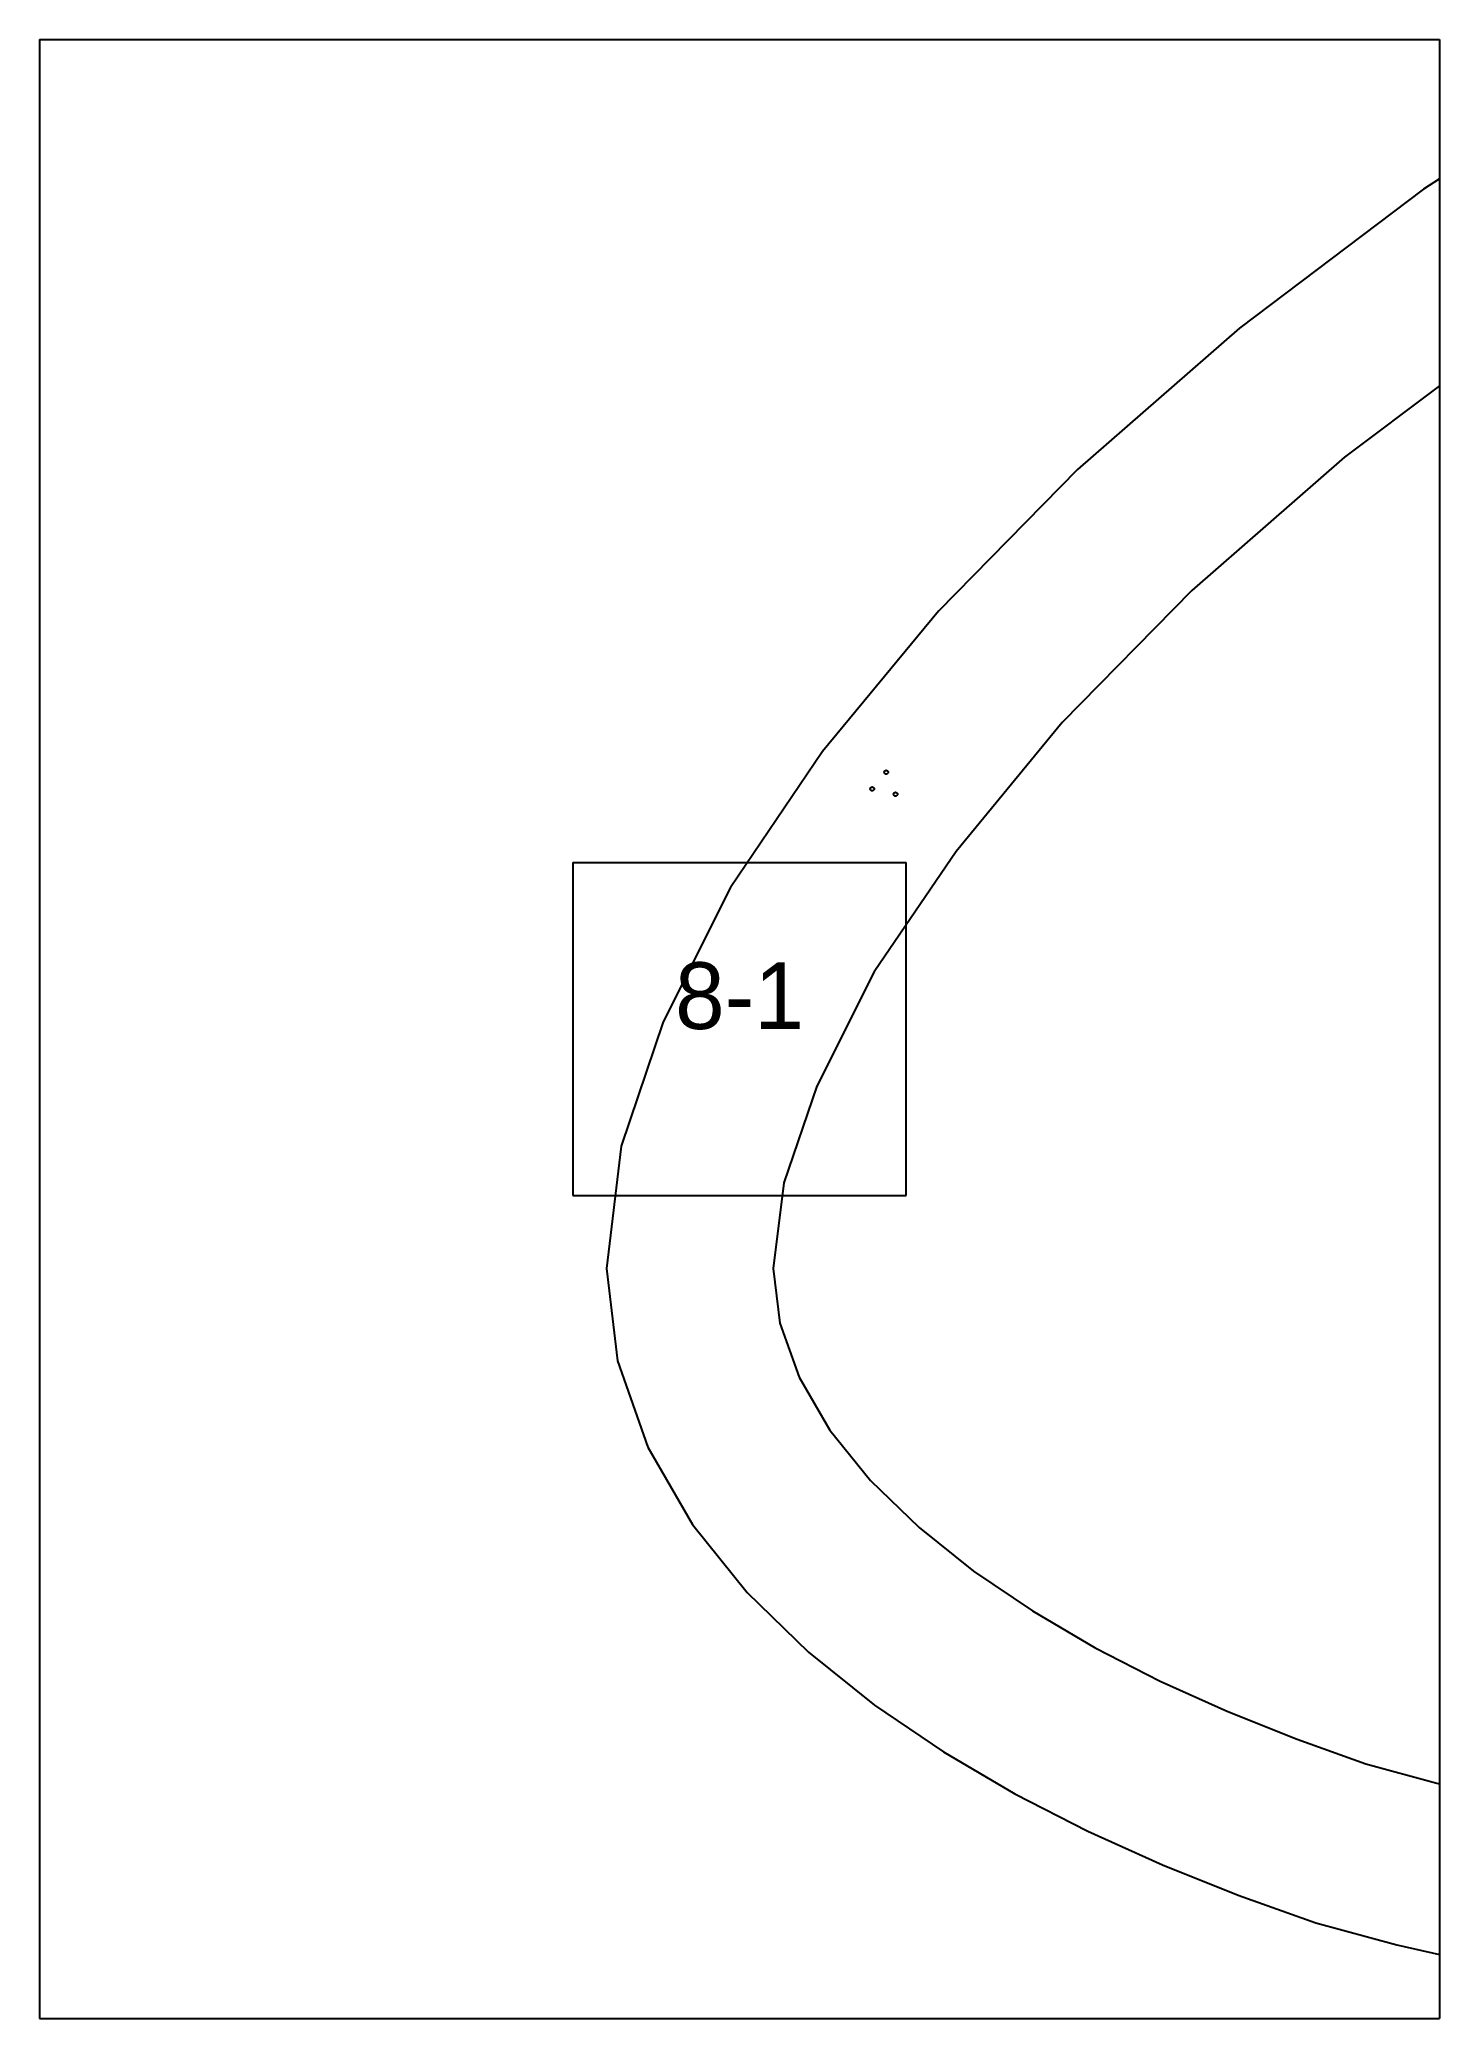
# Paper-space layout 'Plan 8-1' of a CAD drawing. Header units: metres, sheet in millimetres. Extents: x 0 to 210, y 0 to 297.
# The model-space entities are those that its viewports show. They can reach past a viewport. Long polylines and large blocks are cut down to what shows.
import ezdxf
from ezdxf.enums import TextEntityAlignment as Align

# ---------------------------------------------------------------- set-up
doc = ezdxf.new("R2010")
doc.units = ezdxf.units.M
for name, color, linetype in [('default', 7, 'Continuous'), ('mcircles', 7, 'Continuous'), ('TEXTLAYER', 7, 'Continuous'), ('VIEWPORTS', 7, 'Continuous')]:
    doc.layers.add(name, color=color, linetype=linetype)

msp = doc.modelspace()

# ---------------------------------------------------------------- linework, layer by layer
at = {"color": 9}
for p, q in [((0, -1782), (0, -2079)), ((210, -1782), (210, -2079)), ((210, -1782), (210, -2079)), ((0, -2079), (210, -2079)), ((0, -2079), (210, -2079)), ((0, -2079), (0, -2376)), ((210, -2079), (420, -2079)), ((210, -2079), (210, -2376)), ((210, -2079), (420, -2079)), ((210, -2079), (210, -2376)), ((80, -2202.5), (130, -2202.5)), ((80, -2202.5), (80, -2252.5)), ((130, -2252.5), (130, -2202.5)), ((80, -2252.5), (130, -2252.5)), ((0, -2376), (210, -2376)), ((0, -2376), (210, -2376)), ((0, -2376), (0, -2673)), ((210, -2376), (420, -2376)), ((210, -2376), (210, -2673)), ((210, -2376), (420, -2376)), ((210, -2376), (210, -2673))]:
    msp.add_line(p, q, dxfattribs=at)
at = {"layer": 'default', "color": 7, "linetype": 'Continuous'}
for p, q in [((227.67, -2088.42), (207.63, -2101.46)), ((207.63, -2101.46), (180, -2122.3)), ((180, -2122.3), (155.72, -2143.52)), ((221.98, -2121.93), (195.76, -2141.7)), ((155.72, -2143.52), (134.85, -2164.78)), ((195.76, -2141.7), (172.88, -2161.7)), ((172.88, -2161.7), (153.43, -2181.5)), ((134.85, -2164.78), (117.47, -2185.87)), ((153.43, -2181.5), (137.48, -2200.86)), ((117.47, -2185.87), (103.64, -2206.25)), ((137.48, -2200.86), (125.21, -2218.9)), ((103.64, -2206.25), (93.53, -2226.44)), ((125.21, -2218.9), (116.6, -2236.06)), ((93.53, -2226.44), (87.25, -2245.09)), ((116.6, -2236.06), (111.64, -2250.61)), ((87.25, -2245.09), (85.06, -2263.47)), ((111.64, -2250.61), (110.06, -2263.47)), ((85.06, -2263.47), (86.69, -2277.31)), ((110.06, -2263.47), (111.04, -2271.66)), ((111.04, -2271.66), (113.93, -2279.78)), ((86.69, -2277.31), (91.24, -2290.26)), ((113.93, -2279.78), (118.56, -2287.7)), ((118.56, -2287.7), (124.66, -2295.24)), ((91.24, -2290.26), (97.96, -2301.86)), ((124.66, -2295.24), (131.93, -2302.31)), ((97.96, -2301.86), (106.17, -2312.07)), ((131.93, -2302.31), (140.09, -2308.85)), ((140.09, -2308.85), (148.94, -2314.85)), ((106.17, -2312.07), (115.37, -2321.04)), ((148.94, -2314.85), (158.35, -2320.36)), ((115.37, -2321.04), (125.24, -2328.96)), ((158.35, -2320.36), (168.12, -2325.37)), ((168.12, -2325.37), (178.25, -2329.94)), ((125.24, -2328.96), (135.59, -2335.99)), ((178.25, -2329.94), (188.64, -2334.11)), ((188.64, -2334.11), (198.94, -2337.79)), ((135.59, -2335.99), (146.33, -2342.28)), ((198.94, -2337.79), (209.62, -2340.7)), ((146.33, -2342.28), (157.27, -2347.89)), ((209.62, -2340.7), (220.14, -2343.06)), ((157.27, -2347.89), (168.45, -2352.94)), ((168.45, -2352.94), (179.79, -2357.49)), ((179.79, -2357.49), (191.44, -2361.64)), ((191.44, -2361.64), (203.6, -2364.96)), ((203.6, -2364.96), (215.34, -2367.59))]:
    msp.add_line(p, q, dxfattribs=at)
at = {"layer": 'mcircles', "color": 7, "linetype": 'Continuous'}
for centre in [(127.01, -2188.96), (124.91, -2191.46), (128.41, -2192.26)]:
    msp.add_circle(centre, 0.3, dxfattribs=at)

# ---------------------------------------------------------------- texts
at = {"layer": 'TEXTLAYER', "color": 1}
msp.add_text('8-1', height=10, dxfattribs=at).set_placement((105, -2227.5), align=Align.CENTER)

psp = doc.layouts.new('Plan 8-1')

# ---------------------------------------------------------------- viewports
at = {"layer": 'VIEWPORTS'}
psp.add_viewport(center=(105, 148.5), size=(210, 297), view_center_point=(105, -2227.5), view_height=297, dxfattribs=at)

doc.saveas('drawing.dxf')
